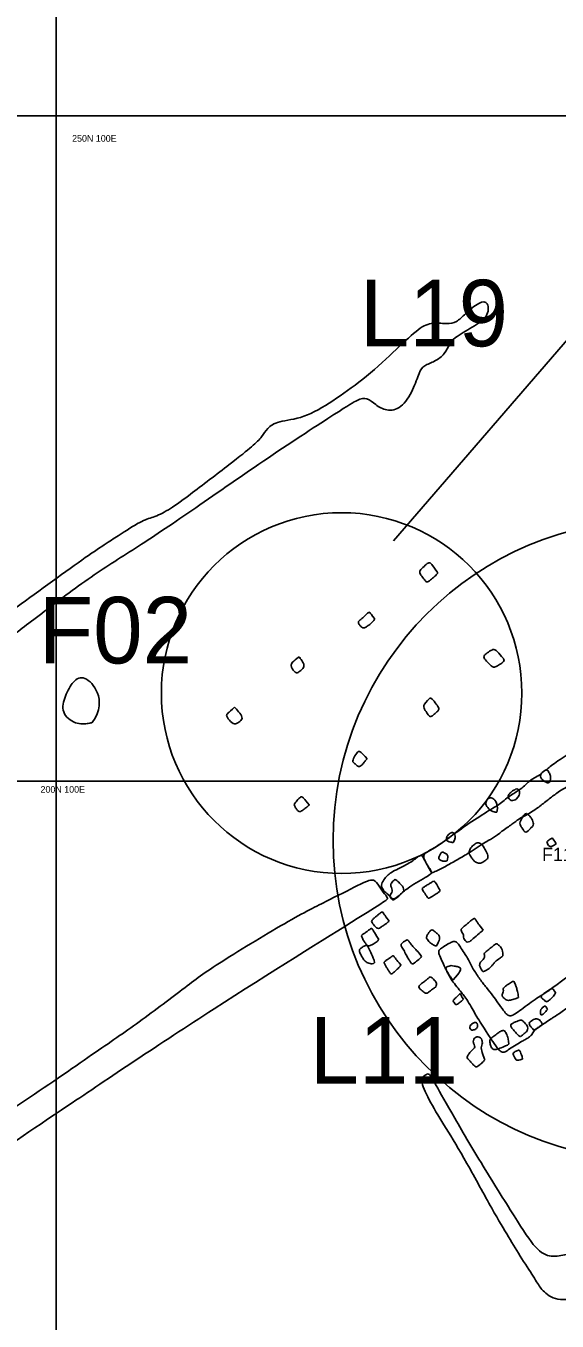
# Model space of a CAD drawing. Extents: x -150 to 419, y -40 to 798.
# Drawn here: x 97.7 to 137.7, y 159.4 to 256.8 of the extents above; entities that cross this region are included whole.
import ezdxf

# ---------------------------------------------------------------- set-up
doc = ezdxf.new("R2010")
doc.units = 0
for name, color, linetype in [('50 ft grid', 7, 'Continuous'), ('Builders Trench', 7, 'Continuous'), ('Feature Numbers', 7, 'Continuous'), ('House Numbers', 7, 'Continuous'), ('Other Features', 7, 'Continuous'), ('Posthole Features', 7, 'Continuous'), ('Trench Features', 7, 'Continuous')]:
    doc.layers.add(name, color=color, linetype=linetype)

msp = doc.modelspace()

# ---------------------------------------------------------------- linework, layer by layer
at = {"layer": '50 ft grid'}
for p, q in [((100, 250), (100, 200)), ((100, 250), (150, 250)), ((100, 200), (150, 200))]:
    msp.add_line(p, q, dxfattribs=at)
for points in [[(50, 300), (50, 250), (100, 250), (100, 300)], [(50, 200), (50, 150), (100, 150), (100, 200)]]:
    msp.add_lwpolyline(points, close=True, dxfattribs=at)
at = {"layer": 'Builders Trench'}
for points in [[(129.048, 195.363), (128.405, 194.956), (127.614, 194.52), (127.642, 194.29), (127.815, 193.811), (128.137, 193.397), (128.259, 193.086), (128.262, 193.11), (128.514, 193.184), (129.253, 193.569), (130.143, 194.065), (130.891, 194.48), (132.318, 195.451), (132.904, 195.704), (133.491, 196.21), (134.351, 196.787), (134.816, 197.162), (135.074, 197.281), (135.854, 197.71), (136.562, 198.247), (137.291, 198.813), (137.855, 199.25), (139.223, 200), (139.81, 200.412), (140.528, 200.918), (141.327, 201.455), (142.184, 201.923), (142.92, 202.317), (143.747, 202.851), (144.315, 203.299), (144.791, 203.734), (145.216, 204.058), (145.469, 204.27), (145.722, 204.533), (146.066, 204.756), (146.662, 205.141), (147.998, 206.163), (148.61, 206.661), (149.126, 206.954), (150.279, 207.622), (150.977, 208.088), (151.665, 208.472), (152.616, 209.039), (153.172, 209.383), (153.405, 209.737), (153.712, 209.859), (154.39, 210.324), (155.24, 210.952), (155.402, 211.225), (155.503, 211.427), (155.908, 211.66), (156.312, 211.994), (156.929, 212.541), (157.739, 213.128), (157.648, 213.34), (157.415, 213.725), (157.223, 213.907), (157.091, 213.856), (156.778, 213.623), (156.221, 213.148), (155.847, 212.905), (155.432, 212.561), (155.078, 212.389), (154.876, 212.348), (154.319, 212.075), (153.156, 211.458), (152.344, 211.004), (151.888, 210.802), (151.484, 210.751), (151.069, 210.549), (150.664, 210.296), (149.815, 209.739), (149.622, 209.598), (149.265, 209.256), (148.557, 208.79), (147.637, 208.324), (147.04, 208.071), (146.473, 207.646), (145.846, 207.201), (145.583, 207.242), (145.35, 207.161), (145.093, 206.806), (144.689, 206.351), (143.826, 205.707), (143.34, 205.373), (142.662, 204.918), (141.924, 204.452), (141.469, 204.187), (141.045, 203.894), (140.927, 203.635), (140.639, 203.4), (140.039, 202.938), (139.367, 202.483), (139.283, 202.478), (139.088, 202.333), (138.969, 202.224), (138.765, 202.149), (138.411, 201.957), (137.713, 201.481), (137.227, 201.157), (136.936, 200.873), (136.793, 200.83), (136.472, 200.571), (136.417, 200.467), (136.131, 200.335), (135.585, 200), (135.221, 199.627), (134.845, 199.322), (133.991, 198.807), (133.602, 198.442), (133.242, 198.186), (131.929, 197.402), (130.214, 196.243), (129.048, 195.363), (129.048, 195.363), (129.048, 195.363)], [(165.604, 204.039), (164.613, 205.589), (163.59, 207.231), (163.033, 207.975), (162.545, 208.668), (162.395, 208.865), (162.203, 208.875), (161.919, 208.693), (161.606, 208.45), (161.353, 208.207), (161.282, 207.995), (161.403, 207.732), (161.616, 207.448), (161.97, 206.801), (162.415, 205.951), (162.779, 205.414), (162.961, 205.02), (163.204, 204.667), (163.437, 204.283), (163.902, 203.595), (164.023, 203.2), (164.084, 202.734), (163.983, 202.37), (163.384, 201.969), (162.696, 201.575), (161.998, 201.099), (160.713, 200.198), (160.005, 199.733), (159.449, 199.419), (158.67, 198.822), (158.286, 198.589), (158.083, 198.559), (157.739, 198.326), (156.925, 197.68), (156.186, 197.235), (155.488, 196.82), (154.821, 196.355), (153.961, 195.778), (153.273, 195.322), (152.413, 194.786), (151.722, 194.242), (151.267, 194.019), (150.791, 193.706), (150, 193.139), (149.567, 192.835), (148.94, 192.42), (148.238, 191.955), (147.53, 191.479), (146.781, 191.014), (145.689, 190.285), (144.92, 189.718), (144.242, 189.313), (143.288, 188.599), (142.6, 188.133), (141.832, 187.627), (141.215, 187.202), (140.668, 186.798), (140.051, 186.332), (139.515, 185.947), (138.865, 185.563), (138.268, 185.158), (137.321, 184.422), (136.638, 183.97), (136.174, 183.701), (135.607, 183.276), (134.97, 182.81), (134.515, 182.486), (134.181, 182.294), (133.908, 182.415), (133.675, 182.719), (133.199, 183.377), (132.88, 183.811), (132.365, 184.488), (131.88, 185.077), (131.36, 185.87), (130.972, 186.65), (130.799, 186.934), (130.452, 187.454), (130.261, 187.749), (130.07, 187.963), (129.897, 187.946), (129.721, 187.882), (129.346, 187.68), (128.947, 187.408), (128.762, 187.246), (128.779, 186.992), (129.016, 186.494), (129.28, 185.952), (129.314, 185.822), (129.453, 185.594), (129.704, 185.095), (130.033, 184.671), (130.432, 184.163), (130.669, 183.902), (130.958, 183.474), (131.323, 182.856), (131.519, 182.462), (132.492, 180.978), (132.67, 180.663), (133.243, 179.849), (133.446, 179.665), (133.694, 179.561), (133.972, 179.769), (134.457, 180.099), (135.012, 180.422), (135.246, 180.538), (135.552, 180.729), (135.778, 180.902), (135.957, 181.26), (136.088, 181.328), (136.484, 181.625), (136.83, 181.851), (137.333, 182.192), (137.61, 182.354), (142.337, 185.626), (145.392, 187.642), (147.054, 188.975), (148.2, 189.719), (151.051, 191.33), (153.696, 193.128), (155.953, 194.595), (156.733, 195.196), (158.746, 196.506), (159.769, 197.343), (160.76, 198.118), (161.739, 198.799), (162.96, 199.575), (164.416, 200.566), (165.314, 201.155), (165.702, 201.546), (166.151, 201.706), (166.711, 201.199), (167.311, 201.467), (167.331, 201.924), (167.432, 202.305), (167.291, 202.932), (166.817, 203.17), (166.39, 203.307), (165.763, 203.883), (165.604, 204.039), (165.604, 204.039), (165.604, 204.039)], [(128.258, 193.081), (127.975, 193.597), (127.692, 194.093), (127.53, 194.478), (127.177, 194.308), (126.872, 194.012), (126.488, 193.8), (125.871, 193.476), (125.304, 193.193), (124.94, 192.95), (124.748, 192.697), (124.424, 192.241), (124.505, 191.918), (124.798, 191.594), (125.088, 191.378), (125.324, 191.052), (125.709, 191.296), (126.129, 191.692), (126.427, 191.928), (127.054, 192.343), (127.813, 192.758), (128.258, 193.081), (128.258, 193.081), (128.258, 193.081)]]:
    msp.add_open_spline(points, degree=3, dxfattribs=at)
at = {"layer": 'House Numbers'}
msp.add_line((159.664, 257.745), (125.373, 218.044), dxfattribs=at)
for centre, radius in [((121.476, 206.61), 13.558), ((144.917, 195.54), 24.081)]:
    msp.add_circle(centre, radius, dxfattribs=at)
at = {"layer": 'Other Features'}
msp.add_open_spline([(102.718, 204.391), (103.372, 205.325), (103.278, 206.773), (102.111, 207.987), (101.271, 207.567), (100.664, 206.4), (100.337, 205.139), (101.458, 204.204), (102.578, 204.345), (102.718, 204.391), (102.718, 204.391), (102.718, 204.391)], degree=3, dxfattribs=at)
at = {"layer": 'Posthole Features'}
for points in [[(128.641, 215.754), (128.256, 216.289), (128.089, 216.473), (127.872, 216.323), (127.471, 215.955), (127.287, 215.704), (127.487, 215.42), (127.755, 215.069), (127.889, 214.902), (128.156, 215.102), (128.473, 215.37), (128.741, 215.621), (128.641, 215.754), (128.641, 215.754), (128.641, 215.754)], [(123.949, 212.21), (123.72, 212.516), (123.595, 212.68), (123.545, 212.713), (123.327, 212.527), (123.065, 212.254), (122.787, 212.047), (122.705, 211.921), (122.831, 211.714), (123, 211.544), (123.109, 211.484), (123.267, 211.555), (123.54, 211.719), (123.753, 211.921), (123.971, 212.134), (123.949, 212.21), (123.949, 212.21), (123.949, 212.21)], [(118.286, 209.336), (117.792, 208.966), (117.545, 208.698), (117.956, 208.183), (118.121, 208.08), (118.409, 208.307), (118.718, 208.595), (118.553, 208.966), (118.286, 209.336), (118.286, 209.336), (118.286, 209.336)], [(133.647, 209.222), (133.247, 209.657), (132.976, 209.963), (132.706, 209.822), (132.33, 209.563), (132.094, 209.363), (132.33, 209.034), (132.765, 208.622), (132.941, 208.504), (133.271, 208.704), (133.623, 208.928), (133.717, 209.069), (133.647, 209.222), (133.647, 209.222), (133.647, 209.222)], [(113.429, 205.548), (112.935, 205.095), (112.729, 204.992), (113.017, 204.58), (113.429, 204.189), (113.737, 204.416), (114.087, 204.683), (113.84, 205.095), (113.429, 205.548), (113.429, 205.548), (113.429, 205.548)], [(128.103, 206.222), (127.868, 205.975), (127.55, 205.657), (127.774, 205.304), (127.985, 204.951), (128.185, 204.798), (128.421, 205.01), (128.738, 205.281), (128.832, 205.434), (128.621, 205.763), (128.244, 206.234), (128.103, 206.222), (128.103, 206.222), (128.103, 206.222)], [(123.39, 201.677), (122.937, 202.171), (122.752, 202.315), (122.463, 201.904), (122.258, 201.471), (122.381, 201.389), (122.607, 201.183), (122.793, 201.018), (123.101, 201.307), (123.266, 201.513), (123.39, 201.677), (123.39, 201.677), (123.39, 201.677)], [(137.155, 200), (137.199, 200.271), (137.195, 200.444), (137.015, 200.739), (136.944, 200.868), (136.707, 200.77), (136.476, 200.577), (136.408, 200.427), (136.462, 200.22), (136.656, 200), (137.066, 199.796), (137.155, 200), (137.155, 200), (137.155, 200)], [(119.038, 198.201), (118.641, 198.699), (118.487, 198.88), (118.292, 198.719), (117.942, 198.316), (117.882, 198.242), (118.016, 197.98), (118.164, 197.778), (118.319, 197.657), (118.514, 197.771), (118.789, 198), (119.038, 198.201), (119.038, 198.201), (119.038, 198.201)], [(133.156, 197.662), (133.261, 198.076), (133.064, 198.548), (132.796, 198.765), (132.499, 198.715), (132.291, 198.433), (132.348, 198.117), (132.748, 197.686), (133.156, 197.662), (133.156, 197.662), (133.156, 197.662)], [(134.616, 198.629), (134.847, 198.897), (134.867, 199.179), (134.864, 199.281), (134.718, 199.413), (134.603, 199.416), (134.24, 199.202), (134.026, 198.958), (133.989, 198.829), (134.08, 198.653), (134.226, 198.514), (134.44, 198.548), (134.616, 198.629), (134.616, 198.629), (134.616, 198.629)], [(135.691, 196.448), (135.915, 196.645), (135.928, 196.852), (135.738, 197.256), (135.541, 197.459), (135.389, 197.582), (135.236, 197.521), (135.077, 197.286), (134.938, 197.018), (134.866, 196.821), (134.927, 196.625), (135.111, 196.377), (135.212, 196.224), (135.321, 196.105), (135.501, 196.238), (135.691, 196.448), (135.691, 196.448), (135.691, 196.448)], [(129.863, 195.378), (130.047, 195.656), (129.996, 196.002), (129.84, 196.172), (129.582, 196.057), (129.365, 195.836), (129.357, 195.577), (129.453, 195.435), (129.863, 195.378), (129.863, 195.378), (129.863, 195.378)], [(137.615, 195.283), (137.446, 195.561), (137.345, 195.683), (137.307, 195.717), (137.219, 195.662), (137.097, 195.578), (136.975, 195.498), (136.903, 195.439), (136.949, 195.304), (137.034, 195.157), (137.164, 195.043), (137.379, 195.111), (137.547, 195.241), (137.615, 195.283), (137.615, 195.283), (137.615, 195.283)], [(132.474, 194.184), (132.51, 194.451), (132.154, 195.087), (131.922, 195.342), (131.661, 195.378), (131.394, 195.206), (131.121, 194.897), (131.043, 194.624), (131.067, 194.505), (131.222, 194.285), (131.394, 194.012), (131.536, 193.917), (131.851, 193.78), (132.165, 193.929), (132.474, 194.184), (132.474, 194.184), (132.474, 194.184)], [(129.412, 194), (129.48, 194.234), (129.477, 194.434), (129.3, 194.567), (129.09, 194.662), (128.964, 194.638), (128.852, 194.428), (128.778, 194.224), (128.771, 194.126), (128.941, 194.014), (129.249, 193.952), (129.412, 194), (129.412, 194), (129.412, 194)], [(126.153, 191.76), (126.142, 191.945), (125.997, 192.176), (125.679, 192.482), (125.546, 192.598), (125.465, 192.592), (125.326, 192.482), (125.211, 192.32), (125.147, 192.228), (125.217, 191.991), (125.292, 191.8), (125.269, 191.627), (125.153, 191.447), (125.084, 191.366), (125.165, 191.216), (125.274, 191.094), (125.344, 191.042), (125.517, 191.141), (126.026, 191.551), (126.153, 191.76), (126.153, 191.76), (126.153, 191.76)], [(128.88, 191.775), (128.707, 192.087), (128.564, 192.335), (128.466, 192.484), (128.341, 192.453), (128.147, 192.321), (127.916, 192.185), (127.696, 192.056), (127.533, 191.941), (127.543, 191.87), (127.628, 191.703), (127.754, 191.517), (127.883, 191.337), (127.964, 191.218), (128.022, 191.174), (128.181, 191.245), (128.402, 191.398), (128.795, 191.632), (128.88, 191.775), (128.88, 191.775), (128.88, 191.775)], [(125.045, 189.465), (124.828, 189.773), (124.682, 189.974), (124.584, 190.133), (124.536, 190.17), (124.41, 190.106), (124.21, 189.929), (124.024, 189.784), (123.834, 189.617), (123.708, 189.481), (123.752, 189.383), (123.902, 189.173), (123.997, 189.064), (124.085, 188.949), (124.254, 188.905), (124.38, 188.972), (124.58, 189.122), (124.872, 189.308), (125.045, 189.465), (125.045, 189.465), (125.045, 189.465)], [(124.286, 188.086), (124.058, 188.422), (123.848, 188.778), (123.753, 188.941), (123.651, 188.893), (123.472, 188.754), (123.207, 188.557), (123.014, 188.445), (122.949, 188.388), (123.017, 188.211), (123.193, 187.885), (123.349, 187.716), (123.472, 187.57), (123.743, 187.672), (124.109, 187.902), (124.286, 188.086), (124.286, 188.086), (124.286, 188.086)], [(132.125, 188.797), (131.761, 189.254), (131.594, 189.503), (131.518, 189.641), (131.461, 189.693), (131.322, 189.612), (131.108, 189.439), (130.911, 189.265), (130.617, 189.017), (130.449, 188.849), (130.466, 188.722), (130.57, 188.56), (130.669, 188.433), (130.634, 188.352), (130.646, 188.161), (130.773, 188.005), (130.894, 187.866), (131.12, 187.93), (131.305, 188.103), (131.865, 188.566), (132.125, 188.797), (132.125, 188.797), (132.125, 188.797)], [(127.495, 186.803), (127.36, 187.021), (127.08, 187.312), (126.882, 187.499), (126.674, 187.759), (126.519, 187.977), (126.415, 188.091), (126.311, 188.019), (126.134, 187.904), (125.989, 187.78), (125.926, 187.707), (125.989, 187.541), (126.197, 187.208), (126.384, 186.823), (126.519, 186.595), (126.674, 186.356), (126.799, 186.221), (126.913, 186.293), (127.308, 186.605), (127.495, 186.803), (127.495, 186.803), (127.495, 186.803)], [(128.638, 187.644), (128.804, 187.967), (128.867, 188.237), (128.835, 188.341), (128.742, 188.476), (128.503, 188.673), (128.254, 188.85), (128.15, 188.757), (128.004, 188.559), (127.88, 188.372), (127.838, 188.164), (128.108, 187.852), (128.378, 187.676), (128.565, 187.582), (128.638, 187.644), (128.638, 187.644), (128.638, 187.644)], [(123.95, 186.345), (123.916, 186.6), (123.719, 187.011), (123.509, 187.452), (123.449, 187.584), (123.377, 187.677), (123.166, 187.598), (122.939, 187.445), (122.766, 187.316), (122.871, 187.031), (123.02, 186.773), (123.187, 186.491), (123.434, 186.308), (123.807, 186.24), (123.95, 186.345), (123.95, 186.345), (123.95, 186.345)], [(133.599, 186.866), (133.593, 187.168), (133.522, 187.43), (133.32, 187.644), (133.142, 187.78), (133.065, 187.768), (132.905, 187.632), (132.732, 187.495), (132.471, 187.269), (132.228, 187.091), (132.192, 187.02), (132.21, 186.943), (132.24, 186.812), (132.21, 186.729), (132.145, 186.598), (131.955, 186.42), (131.83, 186.26), (131.878, 186.022), (131.979, 185.868), (132.056, 185.719), (132.145, 185.654), (132.293, 185.731), (132.59, 185.915), (132.768, 186.105), (132.911, 186.284), (133.065, 186.48), (133.463, 186.729), (133.599, 186.866), (133.599, 186.866), (133.599, 186.866)], [(125.938, 186.182), (125.742, 186.396), (125.522, 186.663), (125.433, 186.799), (125.362, 186.883), (125.261, 186.829), (125.077, 186.675), (124.881, 186.568), (124.691, 186.408), (124.667, 186.348), (124.762, 186.146), (124.893, 185.938), (125.018, 185.73), (125.136, 185.552), (125.19, 185.493), (125.315, 185.534), (125.499, 185.701), (125.819, 185.998), (125.938, 186.182), (125.938, 186.182), (125.938, 186.182)], [(129.86, 185.049), (130.149, 185.379), (130.409, 185.691), (130.443, 185.945), (130.264, 186.049), (129.906, 186.078), (129.715, 186.154), (129.559, 186.084), (129.386, 186.021), (129.293, 185.974), (129.386, 185.708), (129.565, 185.396), (129.767, 185.136), (129.86, 185.049), (129.86, 185.049), (129.86, 185.049)], [(128.559, 184.521), (128.63, 184.67), (128.618, 184.866), (128.392, 185.097), (128.179, 185.317), (128.078, 185.24), (127.906, 185.103), (127.632, 184.872), (127.348, 184.676), (127.247, 184.527), (127.353, 184.39), (127.692, 184.082), (127.876, 184.01), (128.042, 184.153), (128.446, 184.45), (128.511, 184.497), (128.559, 184.521), (128.559, 184.521), (128.559, 184.521)], [(130.636, 183.595), (130.506, 183.808), (130.434, 183.993), (130.393, 184.022), (130.298, 183.945), (130.179, 183.808), (130.108, 183.743), (129.912, 183.571), (129.847, 183.494), (129.942, 183.339), (130.031, 183.22), (130.102, 183.173), (130.25, 183.268), (130.518, 183.482), (130.636, 183.595), (130.636, 183.595), (130.636, 183.595)], [(134.77, 183.74), (134.759, 183.931), (134.711, 184.18), (134.622, 184.495), (134.545, 184.709), (134.486, 184.881), (134.432, 184.958), (134.248, 184.893), (134.094, 184.78), (133.951, 184.703), (133.672, 184.471), (133.613, 184.37), (133.66, 184.257), (133.607, 184.067), (133.536, 183.96), (133.536, 183.859), (133.69, 183.651), (133.85, 183.539), (134.005, 183.497), (134.349, 183.556), (134.711, 183.681), (134.77, 183.74), (134.77, 183.74), (134.77, 183.74)], [(137.57, 184.107), (137.41, 184.327), (137.321, 184.422), (137.161, 184.345), (136.81, 184.113), (136.573, 183.923), (136.418, 183.792), (136.597, 183.632), (136.733, 183.513), (136.864, 183.412), (136.923, 183.388), (137.131, 183.549), (137.457, 183.846), (137.57, 184.107), (137.57, 184.107), (137.57, 184.107)], [(136.953, 182.836), (136.893, 182.991), (136.798, 183.103), (136.668, 183.056), (136.513, 182.907), (136.413, 182.729), (136.442, 182.456), (136.496, 182.391), (136.751, 182.545), (136.953, 182.836), (136.953, 182.836), (136.953, 182.836)], [(136.585, 181.696), (136.519, 181.85), (136.347, 182.088), (136.092, 182.153), (136.015, 182.123), (135.825, 182.011), (135.647, 181.91), (135.564, 181.785), (135.623, 181.619), (135.771, 181.464), (135.878, 181.31), (135.979, 181.256), (136.151, 181.411), (136.454, 181.613), (136.585, 181.696), (136.585, 181.696), (136.585, 181.696)], [(131.708, 181.495), (131.714, 181.787), (131.565, 181.868), (131.348, 181.831), (131.192, 181.672), (131.104, 181.505), (131.131, 181.37), (131.223, 181.258), (131.545, 181.312), (131.708, 181.495), (131.708, 181.495), (131.708, 181.495)], [(134.04, 180.218), (134.04, 180.545), (133.933, 180.872), (133.773, 181.198), (133.672, 181.276), (133.435, 181.204), (133.15, 180.991), (132.841, 180.765), (132.615, 180.593), (132.615, 180.409), (132.699, 180.052), (132.811, 179.85), (133.007, 179.785), (133.334, 179.892), (133.868, 180.106), (134.04, 180.218), (134.04, 180.218), (134.04, 180.218)], [(135.401, 181.177), (135.508, 181.397), (135.461, 181.593), (135.176, 181.902), (135.004, 182.044), (134.909, 182.038), (134.748, 181.973), (134.564, 181.896), (134.297, 181.783), (134.161, 181.664), (134.25, 181.462), (134.392, 181.308), (134.612, 181.04), (134.796, 180.856), (134.909, 180.755), (135.027, 180.856), (135.194, 181.011), (135.401, 181.177), (135.401, 181.177), (135.401, 181.177)], [(132.252, 179.048), (132.062, 179.565), (131.955, 179.862), (131.984, 180.04), (132.079, 180.236), (132.044, 180.557), (131.943, 180.699), (131.717, 180.806), (131.551, 180.723), (131.403, 180.61), (131.355, 180.408), (131.45, 180.177), (131.51, 180.016), (131.432, 179.891), (131.284, 179.761), (131.064, 179.523), (130.922, 179.298), (130.892, 179.208), (131.011, 179.06), (131.26, 178.805), (131.42, 178.621), (131.569, 178.502), (131.658, 178.502), (131.794, 178.603), (132.115, 178.876), (132.252, 179.048), (132.252, 179.048), (132.252, 179.048)], [(135.079, 179.104), (135.038, 179.372), (134.913, 179.663), (134.83, 179.799), (134.729, 179.752), (134.598, 179.704), (134.48, 179.633), (134.355, 179.538), (134.396, 179.401), (134.521, 179.176), (134.61, 179.039), (134.652, 178.997), (134.794, 179.027), (134.996, 179.069), (135.079, 179.104), (135.079, 179.104), (135.079, 179.104)]]:
    msp.add_open_spline(points, degree=3, dxfattribs=at)
at = {"layer": 'Trench Features'}
for points in [[(26.121, 164.214), (22.147, 161.413), (18.354, 159.064), (15.283, 156.895), (14.289, 156.082), (14.922, 154.727), (16.186, 155.721), (18.534, 157.347), (22.147, 159.967), (25.579, 162.316), (28.649, 164.394), (31.991, 166.382), (35.604, 168.912), (39.939, 171.984), (43.912, 174.785), (45.177, 175.146), (46.441, 176.501), (48.636, 178.218), (51.978, 180.657), (54.958, 182.645), (57.216, 183.82), (60.286, 186.078), (62.183, 187.343), (65.163, 189.241), (71.256, 193.158), (74.5, 195.046), (77.833, 197.082), (81.43, 199.058), (83.436, 200.593), (85.913, 203.336), (89.009, 205.696), (91.064, 207.019), (92.951, 208.376), (93.718, 208.642), (94.161, 208.494), (94.662, 208.612), (95.075, 209.025), (95.252, 209.822), (96.107, 210.441), (98.673, 212.418), (102.772, 215.516), (106.045, 217.522), (110.256, 220.347), (115.977, 224.36), (121.668, 228.047), (122.712, 228.697), (123.391, 228.844), (124.01, 228.283), (124.836, 227.782), (125.956, 227.959), (126.9, 229.405), (127.313, 230.791), (127.637, 231.234), (128.522, 231.529), (129.23, 232.089), (129.643, 232.886), (129.828, 233.258), (131.362, 234.143), (132.541, 234.851), (132.541, 236.06), (131.863, 236.06), (130.743, 235.087), (130.123, 234.467), (129.415, 234.349), (128.177, 234.497), (127.204, 233.995), (125.434, 232.284), (123.046, 230.101), (120.792, 228.549), (118.61, 227.221), (116.634, 227.074), (115.838, 226.513), (115.514, 225.894), (114.835, 225.215), (113.361, 224.035), (109.725, 221.262), (108.427, 220.318), (107.248, 219.787), (106.451, 219.61), (104.711, 218.43), (102.706, 217.22), (96.088, 212.352), (93.611, 210.7), (92.019, 210.11), (90.397, 208.93), (88.391, 207.101), (87.3, 206.452), (86.475, 205.98), (79.267, 201.059), (77.616, 199.82), (76.702, 198.876), (75.198, 197.784), (73.841, 197.017), (72.219, 195.866), (71.157, 194.981), (69.609, 193.772), (68.813, 193.241), (68.194, 192.592), (67.043, 191.588), (66.247, 190.998), (64.891, 190.349), (63.21, 189.582), (61.794, 188.815), (59.957, 187.612), (57.598, 185.9), (54.796, 184.012), (52.732, 182.803), (50.638, 181.475), (49.547, 180.915), (47.659, 179.823), (45.979, 178.495), (44.533, 177.168), (43.531, 176.548), (38.447, 173.155), (34.878, 170.53), (32.254, 168.524), (31.369, 167.963), (26.121, 164.214), (26.121, 164.214), (26.121, 164.214)], [(63.052, 153.662), (57.915, 149.485), (53.82, 146.755), (51.974, 145.47), (52.215, 143.944), (53.58, 143.623), (57.513, 146.353), (62.972, 150.288), (66.986, 152.858), (68.351, 153.099), (71.883, 156.071), (75.175, 158.4), (80.634, 161.853), (87.538, 166.672), (93.96, 170.929), (100, 175), (111.622, 182.815), (124.828, 190.991), (124.988, 191.151), (124.747, 191.473), (124.266, 192.115), (123.945, 192.677), (123.222, 192.436), (120.573, 191.071), (118.084, 189.866), (111.822, 186.092), (109.815, 184.566), (105.882, 181.594), (102.911, 179.586), (96.865, 175.377), (90.835, 171.601), (85.671, 168.454), (81.661, 165.832), (78.009, 163.209), (74.638, 161.121), (71.988, 159.595), (70.543, 159.675), (69.259, 160.157), (68.697, 160.077), (67.734, 158.792), (68.296, 157.748), (67.252, 156.543), (65.165, 154.776), (63.052, 153.662), (63.052, 153.662), (63.052, 153.662)], [(157.535, 172.378), (157.718, 173.368), (156.803, 174.137), (155.411, 173.551), (153.837, 172.562), (152.152, 171.609), (151.237, 171.206), (149.589, 170.986), (147.758, 169.631), (145.89, 167.982), (144.389, 166.81), (142.301, 166.15), (140.727, 165.271), (139.482, 164.245), (138.566, 164.539), (137.394, 164.136), (136.223, 164.575), (134.941, 166.517), (132.231, 170.84), (129.814, 174.906), (128.423, 177.434), (128.056, 178.057), (127.8, 177.947), (127.324, 177.507), (128.13, 175.859), (129.265, 173.99), (130.803, 171.499), (132.927, 167.543), (134.062, 165.711), (135.014, 164.099), (136.113, 162.45), (136.442, 161.828), (137.394, 160.948), (139.335, 161.022), (140.544, 161.791), (141.276, 162.011), (142.301, 162.157), (143.693, 162.89), (145.194, 164.062), (145.744, 165.271), (146.732, 166.15), (148.966, 167.396), (150.944, 168.495), (152.738, 169.521), (154.313, 170.547), (156.071, 171.609), (157.535, 172.378), (157.535, 172.378), (157.535, 172.378)]]:
    msp.add_open_spline(points, degree=3, dxfattribs=at)

# ---------------------------------------------------------------- texts
at = {"layer": '50 ft grid'}
for s, height, p in [('250N 100E', 0.5, (101.206, 248.055)), ('L19', 5, (122.84, 232.675)), ('200N 100E', 0.5, (98.83, 199.12)), ('L11', 5, (119.066, 177.254))]:
    msp.add_text(s, height=height, dxfattribs=at).set_placement(p)
at = {"layer": 'Feature Numbers'}
msp.add_text('F11FFF', height=1, dxfattribs=at).set_placement((136.55, 193.981))
at = {"layer": 'Other Features'}
msp.add_text('F02', height=5, dxfattribs=at).set_placement((98.707, 208.842))

doc.saveas('drawing.dxf')
